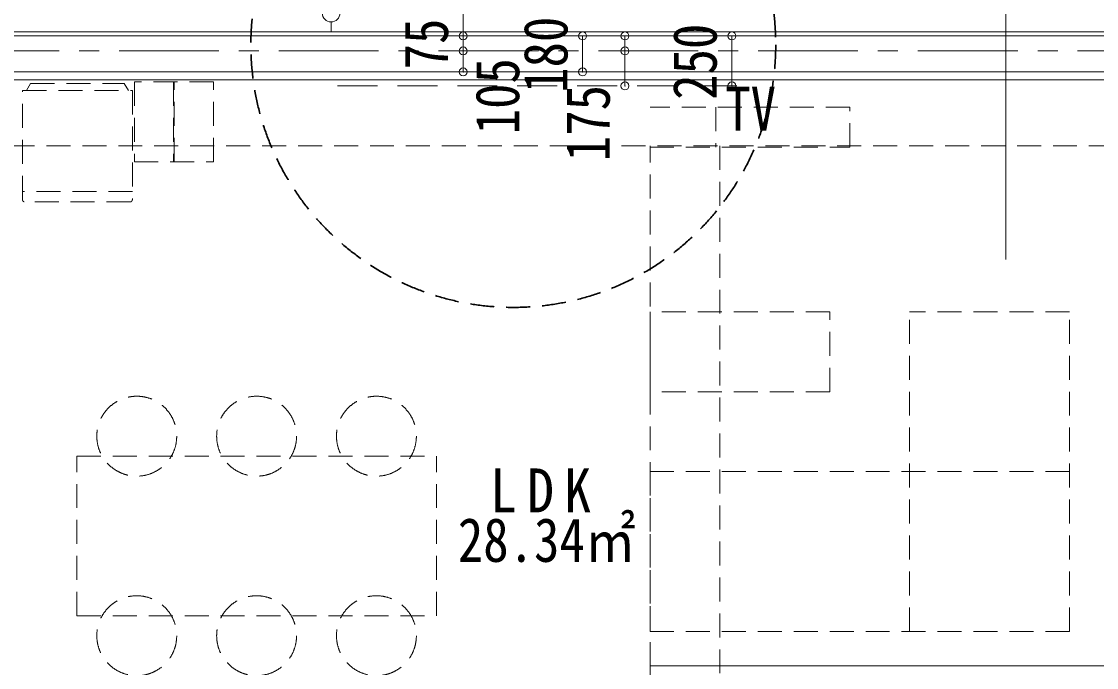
# Model space of a CAD drawing. Units: millimetres at full size. Extents: x -443943 to 462275, y -43546 to 79452.
# Drawn here: x 6956 to 12338, y -10574 to -7341 of the extents above; entities that cross this region are included whole.
import ezdxf
from ezdxf.enums import TextEntityAlignment as Align

# ---------------------------------------------------------------- set-up
doc = ezdxf.new("R2010")
doc.units = ezdxf.units.MM
doc.header["$LTSCALE"] = 100
doc.header["$PDMODE"] = 32
doc.header["$PDSIZE"] = 40
for name, pattern in [('CHAIN1', [8, 5, -1, 1, -1]), ('DASHED1', [1.8, 1.2, -0.6]), ('DASHED2', [3, 2, -1])]:
    doc.linetypes.add(name, pattern=pattern)
for name, color, linetype, lineweight in [('4-0_仕上', 7, 'Continuous', 15), ('4-1_通り芯', 4, 'Continuous', 9), ('4-2_躯体', 3, 'Continuous', 20), ('4-3_建具', 4, 'Continuous', 9), ('4-5_文字', 7, 'Continuous', 15), ('4-A_目地･ﾊｯﾁ', 4, 'Continuous', 9), ('4-B_E-PANL', 1, 'Continuous', 18)]:
    doc.layers.add(name, color=color, linetype=linetype, lineweight=lineweight)
doc.styles.add('ＭＳ ゴシック', font='')
doc.styles.get('ＭＳ ゴシック').set_extended_font_data('MS Gothic')

msp = doc.modelspace()

# ---------------------------------------------------------------- linework, layer by layer
at = {"layer": '4-0_仕上', "color": 2}
msp.add_line((8505.8, -7393.1), (8505.8, -7343.1), dxfattribs=at)
at = {"layer": '4-0_仕上'}
msp.add_line((4840.8, -7633.1), (12630.8, -7633.1), dxfattribs=at)
at = {"layer": '4-0_仕上', "linetype": 'DASHED1'}
for p, q in [((3480.8, -7963.1), (12680.8, -7963.1)), ((10102.8, -14527.1), (10102.8, -7963.1)), ((10452.8, -7963.1), (10452.8, -14527.1))]:
    msp.add_line(p, q, dxfattribs=at)
at = {"layer": '4-0_仕上'}
msp.add_lwpolyline([(2460.8, -8533.1), (2460.8, -7393.1), (13700.8, -7393.1)], dxfattribs=at)
at = {"layer": '4-0_仕上', "color": 2}
msp.add_circle((8505.8, -7298.6), 44.5, dxfattribs=at)
at = {"layer": '4-1_通り芯', "color": 7, "lineweight": 15}
for p, q in [((9167.3, -7413.1), (9167.3, -6962.8)), ((9167.3, -7488.1), (9167.3, -7413.1)), ((9765.5, -7593.1), (9765.5, -7413.1)), ((9977.4, -7413.1), (9977.4, -7488.1)), ((10512.8, -7663.1), (10512.8, -7413.1)), ((9167.3, -7593.1), (9167.3, -7488.1)), ((9977.4, -7488.1), (9977.4, -7663.1))]:
    msp.add_line(p, q, dxfattribs=at)
at = {"layer": '4-1_通り芯', "linetype": 'CHAIN1'}
msp.add_line((-18955.9, -7488.1), (21355.8, -7488.1), dxfattribs=at)
at = {"layer": '4-1_通り芯', "color": 134, "linetype": 'DASHED2', "lineweight": 5}
msp.add_line((8538.1, -7663.1), (10537, -7663.1), dxfattribs=at)
msp.add_circle((9485.3, -7575.1), 6935.7, dxfattribs=at)
at = {"layer": '4-1_通り芯', "color": 6, "linetype": 'DASHED1', "lineweight": 30}
msp.add_circle((9418.3, -7457.6), 1314.1, dxfattribs=at)
at = {"layer": '4-1_通り芯', "color": 7}
for p in [(9167.3, -7413.1), (9765.5, -7413.1), (9977.4, -7413.1), (10512.8, -7413.1), (9167.3, -7488.1), (9977.4, -7488.1), (9167.3, -7593.1), (9765.5, -7593.1), (9977.4, -7663.1), (10512.8, -7663.1)]:
    msp.add_point(p, dxfattribs=at)
at = {"layer": '4-2_躯体'}
for p, q in [((2480.8, -7413.1), (13680.8, -7413.1)), ((3480.8, -7593.1), (12680.8, -7593.1))]:
    msp.add_line(p, q, dxfattribs=at)
at = {"layer": '4-3_建具'}
msp.add_line((10102.8, -10565.6), (10102.8, -11585.8), dxfattribs=at)
at = {"layer": '4-3_建具', "color": 7, "lineweight": 15}
msp.add_line((13480.8, -10565.6), (10102.8, -10565.6), dxfattribs=at)
at = {"layer": '4-A_目地･ﾊｯﾁ', "linetype": 'DASHED1'}
for p, q in [((7717.2, -7643.1), (7717.2, -8043.1)), ((7720.8, -8043.1), (7720.8, -7643.1)), ((7917.2, -8043.1), (7917.2, -7643.1)), ((6960.8, -7686.2), (7510.8, -7686.2)), ((6960.8, -8233.2), (6960.8, -7686.2)), ((6980.8, -7686.2), (7001, -7651.2)), ((7001, -7651.2), (7470.6, -7651.2)), ((7470.6, -7651.2), (7490.8, -7686.2)), ((7510.8, -7686.2), (7510.8, -8233.2)), ((11102.8, -7769.8), (10102.8, -7769.8)), ((10431.7, -7769.8), (10431.7, -7969.8)), ((7520.8, -8043.1), (7917.2, -8043.1)), ((7510.8, -8192.2), (6960.8, -8192.2)), ((7501.9, -8243.1), (6969.8, -8243.1)), ((11402.8, -10393.5), (11402.8, -8793.5)), ((12202.8, -8793.5), (11402.8, -8793.5)), ((12202.8, -10393.5), (12202.8, -8793.5)), ((7233, -9515.6), (9033, -9515.6)), ((7233, -10315.6), (7233, -9515.6)), ((9033, -10315.6), (9033, -9515.6)), ((10102.8, -9593.5), (10102.8, -10393.5)), ((12202.8, -9593.5), (10102.8, -9593.5)), ((7233, -10315.6), (9033, -10315.6)), ((10102.8, -10393.5), (12202.8, -10393.5))]:
    msp.add_line(p, q, dxfattribs=at)
for points in [[(7917.2, -7643.1), (7520.8, -7643.1), (7520.8, -8043.1)], [(10102.8, -7969.8), (11102.8, -7969.8), (11102.8, -7769.8)], [(11002.8, -9193.5), (11002.8, -8793.5), (10102.8, -8793.5)], [(11002.8, -9193.5), (10102.8, -9193.5), (10102.8, -8793.5)]]:
    msp.add_lwpolyline(points, dxfattribs=at)
for centre in [(7533, -9416.3), (8133, -9416.3), (8733, -9416.3), (7533, -10414.9), (8133, -10414.9), (8733, -10414.9)]:
    msp.add_circle(centre, 200, dxfattribs=at)
for centre, start, end in [((6970.8, -8233.2), 180, 263.9597), ((7500.8, -8233.2), 276.0403, 0)]:
    msp.add_arc(centre, 10, start, end, dxfattribs=at)
at = {"layer": '4-B_E-PANL', "color": 2, "lineweight": 15}
msp.add_line((11884.3, -8532.5), (11884.3, -889.1), dxfattribs=at)

# ---------------------------------------------------------------- texts
at = {"layer": '4-1_通り芯', "color": 7, "style": 'ＭＳ ゴシック', "width": 0.85}
for s, p in [('75', (9157.3, -7580.6)), ('180', (9755.5, -7698.1)), ('250', (10502.8, -7733.1)), ('105', (9513.9, -7905.6)), ('175', (9967.4, -8040.3))]:
    msp.add_text(s, height=219.9, rotation=90, dxfattribs=at).set_placement(p, align=Align.BOTTOM_LEFT)
at = {"layer": '4-5_文字', "style": 'ＭＳ ゴシック', "width": 0.85}
msp.add_text('28.34㎡', height=219.9, dxfattribs=at).set_placement((9140.7, -10111.2), align=Align.BOTTOM_LEFT)
at = {"layer": '4-5_文字', "insert": (9301.9, -9797.7), "char_height": 219.9, "attachment_point": 7, "style": 'ＭＳ ゴシック'}
msp.add_mtext('\\T1.38;\\W0.9;LDK', dxfattribs=at)
at = {"layer": '4-A_目地･ﾊｯﾁ', "color": 7, "style": 'ＭＳ ゴシック', "width": 0.85}
msp.add_text('TV', height=219.9, dxfattribs=at).set_placement((10479.4, -7952.7), align=Align.BOTTOM_LEFT)

doc.saveas('drawing.dxf')
